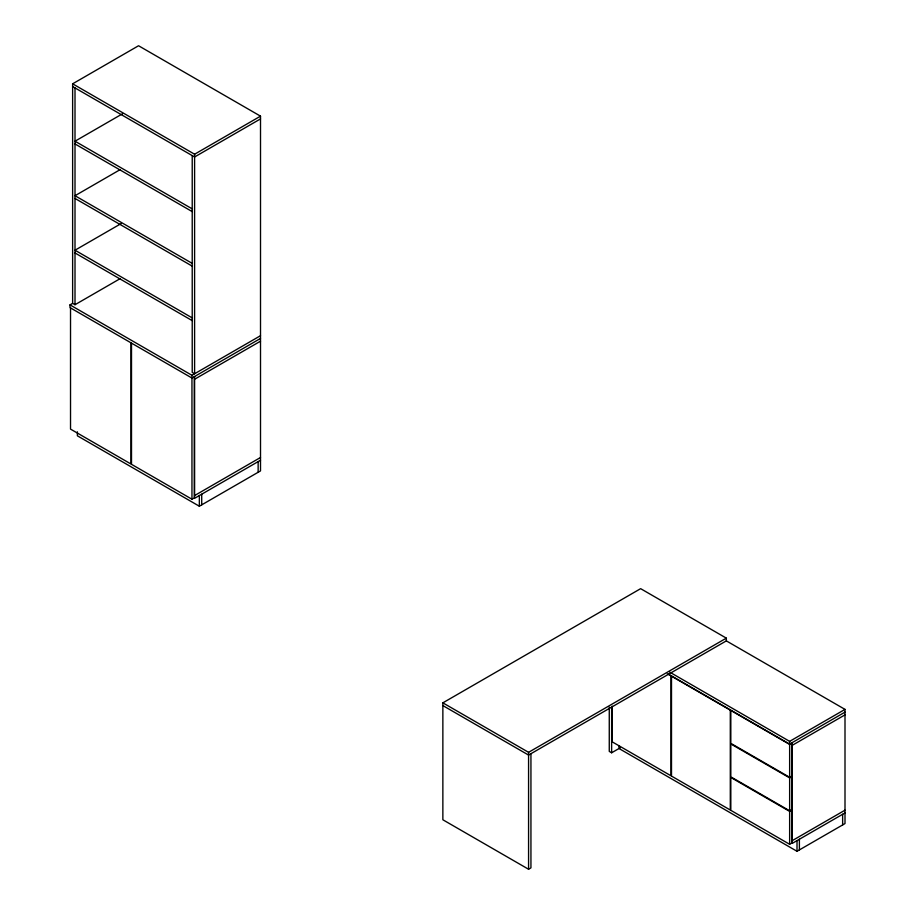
<?xml version="1.0" encoding="UTF-8"?>
<svg xmlns="http://www.w3.org/2000/svg" width="915" height="915" viewBox="0 0 915 915"><rect width="100%" height="100%" fill="white"/><g stroke="black" fill="none" stroke-linecap="round" stroke-linejoin="round"><path stroke-width="1.37" d="M442.86 705.579L442.86 702.846L640.637 588.665L726.338 638.144L726.338 640.877L528.573 755.069L442.86 705.579L442.86 819.771L528.573 869.25L530.94 867.877L530.94 753.697M120.174 278.64L75.007 304.718L72.628 303.357L72.628 83.814L138.554 45.75L260.512 116.159L260.512 470.905L199.344 506.224L77.375 435.803L77.375 431.811M122.621 113.723L75.007 141.207L192.219 208.883M120.174 169.63L75.007 195.719L192.219 263.383M72.628 83.814L194.598 154.223L260.512 116.159M260.512 118.904L194.598 156.968L72.628 86.548M121.398 223.432L75.007 250.218L192.219 317.894M260.512 338.447L191.956 378.032L69.998 307.612L69.998 304.878L72.445 303.46M69.998 304.878L191.956 375.287L260.512 335.702M194.598 379.245L260.512 341.181M194.598 495.564L260.512 457.5M131.497 343.125L131.497 464.317L191.956 499.213L194.323 497.851L194.323 376.66M260.512 460.245L194.598 498.309L194.598 376.511M442.86 702.846L528.573 752.324L726.338 638.144M609.264 707.169L609.264 751.409L611.632 752.782L620.244 747.807M669.723 672.136L789.634 741.367L845.002 709.388L845.002 823.58L797.011 851.282L619.02 748.516L619.02 745.851M668.488 674.161L789.634 744.101L845.002 712.133M789.634 744.41L792.001 743.037L792.001 775.92L789.634 777.293L730.822 743.346L730.822 710.452L789.634 744.41L789.634 777.293M792.264 745.325L845.002 714.867M789.634 777.899L792.001 776.526L792.001 809.42L789.634 810.782L730.822 776.835L730.822 743.952L789.634 777.899L789.634 810.782M789.634 811.399L792.001 810.027L792.001 842.909L789.634 844.282L730.822 810.335L730.822 777.441L789.634 811.399L789.634 844.282M792.264 840.633L845.002 810.175M845.002 812.92L792.264 843.367L792.264 742.58M75.007 143.952L192.219 211.617M75.007 198.452L192.219 266.128M75.007 252.963L192.219 320.627M726.338 640.877L845.002 709.388M667.287 673.772L670.97 675.899L670.97 775.771L612.158 741.825L612.158 706.151M842.635 814.293L842.635 824.941M799.39 839.261L799.39 849.909M797.011 840.633L797.011 851.282M789.634 741.367L789.634 744.101M611.632 707.112L611.632 752.782M528.573 752.324L528.573 869.25M258.144 461.618L258.144 472.266M201.712 494.192L201.712 504.851M199.344 495.564L199.344 506.224M194.598 154.223L194.598 373.766L192.219 372.394L192.219 155.596M191.956 375.287L191.956 499.213M130.971 342.816L130.971 464.008L70.524 429.112L70.524 307.92M75.007 87.92L75.007 304.718M730.296 710.154L671.496 676.196L671.496 776.08L730.296 810.027L730.296 710.154"/></g></svg>
